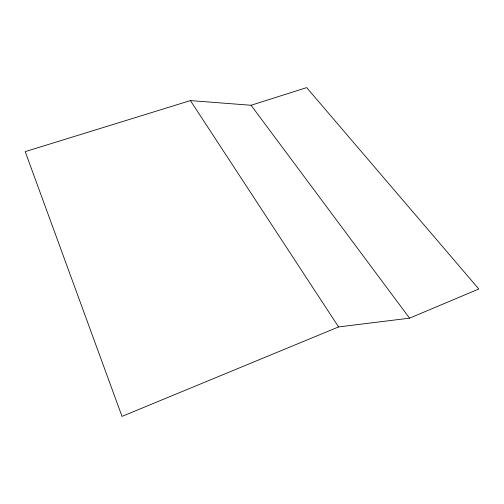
<?xml version="1.0" encoding="UTF-8"?>
<svg xmlns="http://www.w3.org/2000/svg" width="504" height="504" viewBox="0 0 504 504"><rect width="100%" height="100%" fill="white"/><g stroke="black" fill="none" stroke-linecap="round" stroke-linejoin="round"><path stroke-width="0.76" d="M409.55 318.169L478.8 289L306.671 87.614L251.068 105.273L190.411 100.592L25.2 151.635L122.018 416.386L338.575 326.932L409.55 318.169L251.068 105.273M190.411 100.592L338.575 326.932"/></g></svg>
